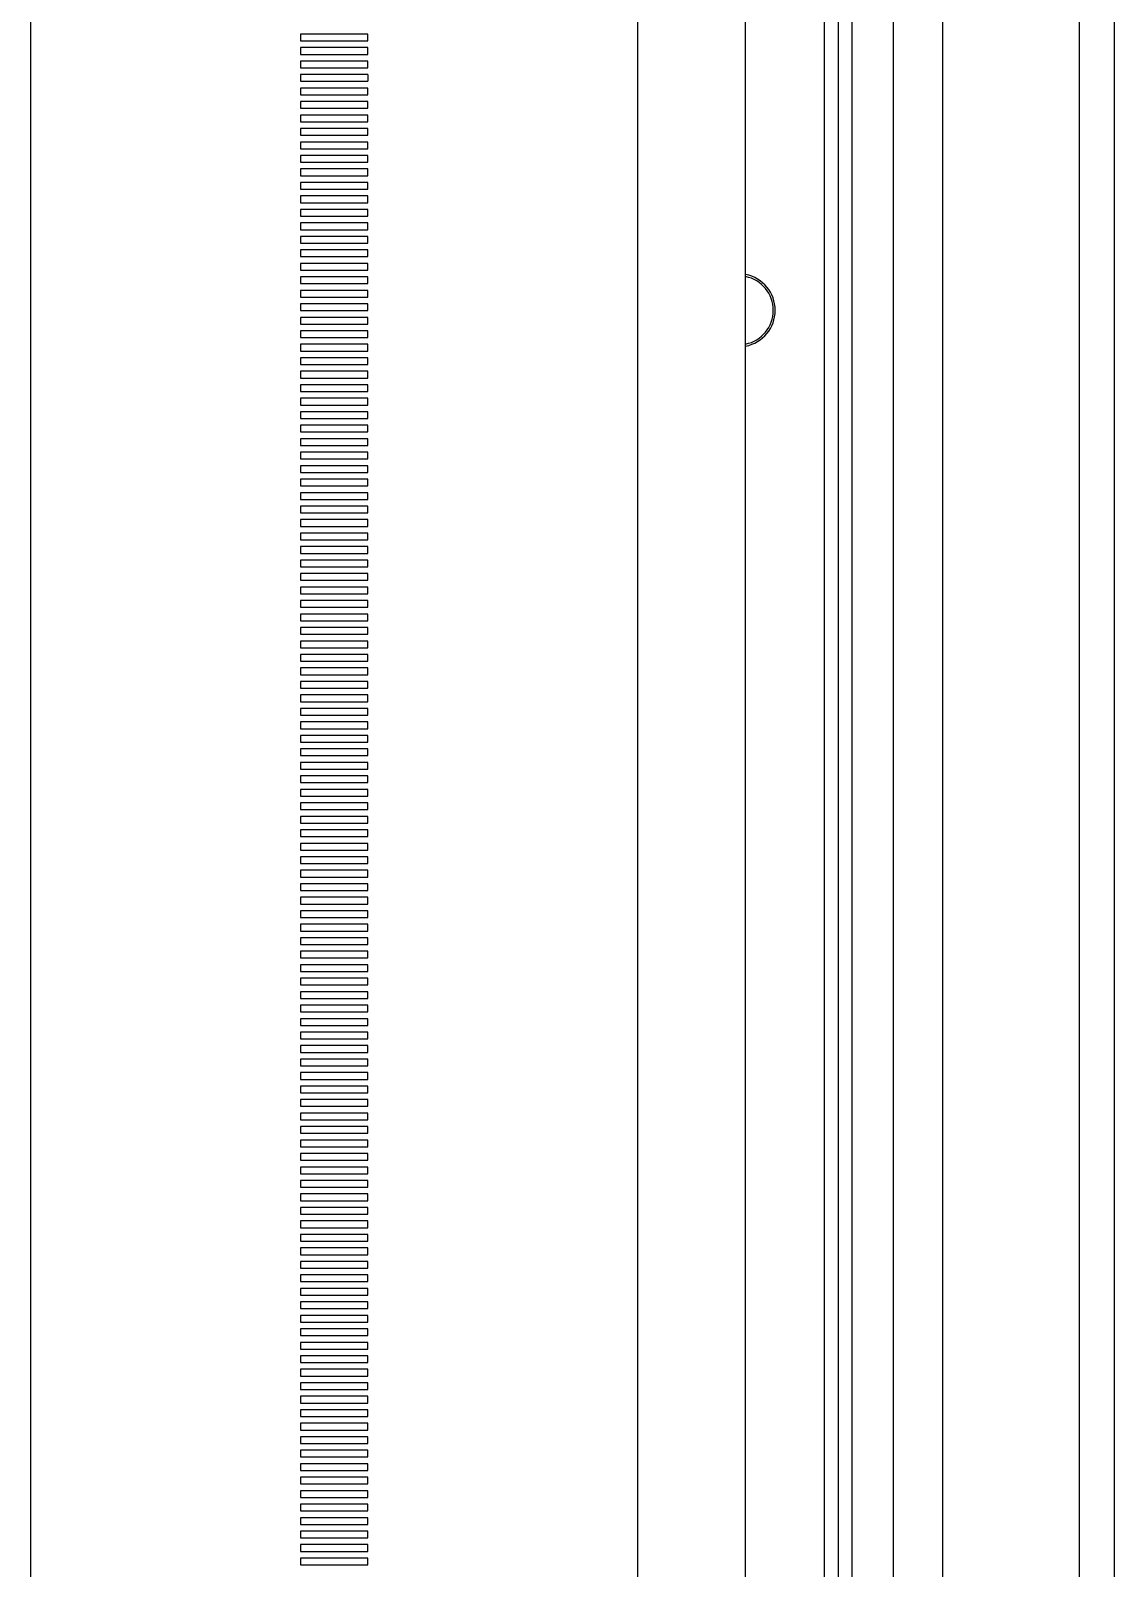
# Paper-space layout 'D' of a CAD drawing. Header units: inches. Extents: x 0 to 136, y 0 to 88.
# Drawn here: x 40.06 to 44.28, y 68.27 to 74.25 of the extents above; entities that cross this region are included whole.
import ezdxf

# ---------------------------------------------------------------- set-up
doc = ezdxf.new("R2010")
doc.units = ezdxf.units.IN
doc.header["$LTSCALE"] = 4
doc.header["$MEASUREMENT"] = 0

psp = doc.layouts.new('D')

# ---------------------------------------------------------------- linework, layer by layer
at = {"color": 7, "linetype": 'Continuous', "lineweight": 25}
for p, q in [((44.1397, 47.4141), (44.1397, 83.2074)), ((44.2752, 83.2074), (44.2752, 47.4141)), ((43.6085, 47.6765), (43.6085, 82.9449)), ((43.4154, 80.5943), (43.4154, 53.9276)), ((43.2003, 79.1984), (43.2003, 49.0147)), ((43.2541, 79.1984), (43.2541, 49.0147)), ((42.8407, 49.6971), (42.8407, 79.1459)), ((40.0585, 48.6199), (40.0585, 76.0247)), ((42.4207, 48.6199), (42.4207, 76.0048)), ((43.1466, 74.4884), (43.1466, 65.0383)), ((41.3708, 74.2367), (41.1084, 74.2367)), ((41.1084, 74.2367), (41.1084, 74.2104)), ((41.3708, 74.2367), (41.1084, 74.2367)), ((41.1084, 74.2104), (41.3708, 74.2104)), ((41.3708, 74.2104), (41.3708, 74.2367)), ((41.3708, 74.1842), (41.1084, 74.1842)), ((41.1084, 74.1842), (41.1084, 74.1579)), ((41.3708, 74.1842), (41.1084, 74.1842)), ((41.1084, 74.1579), (41.3708, 74.1579)), ((41.3708, 74.1579), (41.3708, 74.1842)), ((41.3708, 74.1317), (41.1084, 74.1317)), ((41.1084, 74.1317), (41.1084, 74.1054)), ((41.3708, 74.1317), (41.1084, 74.1317)), ((41.1084, 74.1054), (41.3708, 74.1054)), ((41.3708, 74.1054), (41.3708, 74.1317)), ((41.1084, 74.0792), (41.1084, 74.0529)), ((41.3708, 74.0792), (41.1084, 74.0792)), ((41.3708, 74.0792), (41.1084, 74.0792)), ((41.1084, 74.0529), (41.3708, 74.0529)), ((41.3708, 74.0267), (41.1084, 74.0267)), ((41.1084, 74.0267), (41.1084, 74.0004)), ((41.3708, 74.0267), (41.1084, 74.0267)), ((41.3708, 74.0792), (41.3708, 74.0529)), ((41.3708, 74.0004), (41.3708, 74.0267)), ((41.1084, 74.0004), (41.3708, 74.0004)), ((41.3708, 73.9742), (41.1084, 73.9742)), ((41.1084, 73.9742), (41.1084, 73.9479)), ((41.3708, 73.9742), (41.1084, 73.9742)), ((41.3708, 73.9479), (41.3708, 73.9742)), ((41.1084, 73.9479), (41.3708, 73.9479)), ((41.3708, 73.9217), (41.1084, 73.9217)), ((41.1084, 73.9217), (41.1084, 73.8954)), ((41.3708, 73.9217), (41.1084, 73.9217)), ((41.3708, 73.8954), (41.3708, 73.9217)), ((41.1084, 73.8954), (41.3708, 73.8954)), ((41.3708, 73.8692), (41.1084, 73.8692)), ((41.1084, 73.8692), (41.1084, 73.843)), ((41.3708, 73.8692), (41.1084, 73.8692)), ((41.3708, 73.843), (41.3708, 73.8692)), ((41.1084, 73.843), (41.3708, 73.843)), ((41.3708, 73.8167), (41.1084, 73.8167)), ((41.1084, 73.8167), (41.1084, 73.7905)), ((41.3708, 73.8167), (41.1084, 73.8167)), ((41.1084, 73.7905), (41.3708, 73.7905)), ((41.3708, 73.7905), (41.3708, 73.8167)), ((41.3708, 73.7642), (41.1084, 73.7642)), ((41.1084, 73.7642), (41.1084, 73.738)), ((41.3708, 73.7642), (41.1084, 73.7642)), ((41.1084, 73.738), (41.3708, 73.738)), ((41.3708, 73.738), (41.3708, 73.7642)), ((41.3708, 73.7117), (41.1084, 73.7117)), ((41.1084, 73.7117), (41.1084, 73.6855)), ((41.3708, 73.7117), (41.1084, 73.7117)), ((41.1084, 73.6855), (41.3708, 73.6855)), ((41.3708, 73.6855), (41.3708, 73.7117)), ((41.3708, 73.6592), (41.1084, 73.6592)), ((41.1084, 73.6592), (41.1084, 73.633)), ((41.3708, 73.6592), (41.1084, 73.6592)), ((41.1084, 73.633), (41.3708, 73.633)), ((41.3708, 73.6067), (41.1084, 73.6067)), ((41.1084, 73.6067), (41.1084, 73.5805)), ((41.3708, 73.6067), (41.1084, 73.6067)), ((41.3708, 73.633), (41.3708, 73.6592)), ((41.3708, 73.5805), (41.3708, 73.6067)), ((41.1084, 73.5805), (41.3708, 73.5805)), ((41.3708, 73.5542), (41.1084, 73.5542)), ((41.1084, 73.5542), (41.1084, 73.528)), ((41.3708, 73.5542), (41.1084, 73.5542)), ((41.3708, 73.528), (41.3708, 73.5542)), ((41.1084, 73.528), (41.3708, 73.528)), ((41.3708, 73.5017), (41.1084, 73.5017)), ((41.1084, 73.5017), (41.1084, 73.4755)), ((41.3708, 73.5017), (41.1084, 73.5017)), ((41.3708, 73.4755), (41.3708, 73.5017)), ((41.1084, 73.4755), (41.3708, 73.4755)), ((41.3708, 73.4492), (41.1084, 73.4492)), ((41.1084, 73.4492), (41.1084, 73.423)), ((41.3708, 73.4492), (41.1084, 73.4492)), ((41.3708, 73.423), (41.3708, 73.4492)), ((41.1084, 73.423), (41.3708, 73.423)), ((41.3708, 73.3968), (41.1084, 73.3968)), ((41.1084, 73.3968), (41.1084, 73.3705)), ((41.3708, 73.3968), (41.1084, 73.3968)), ((41.1084, 73.3705), (41.3708, 73.3705)), ((41.3708, 73.3705), (41.3708, 73.3968)), ((41.3708, 73.3443), (41.1084, 73.3443)), ((41.1084, 73.3443), (41.1084, 73.318)), ((41.3708, 73.3443), (41.1084, 73.3443)), ((41.1084, 73.318), (41.3708, 73.318)), ((41.3708, 73.318), (41.3708, 73.3443)), ((41.3708, 73.2918), (41.1084, 73.2918)), ((41.1084, 73.2918), (41.1084, 73.2655)), ((41.3708, 73.2918), (41.1084, 73.2918)), ((41.1084, 73.2655), (41.3708, 73.2655)), ((41.3708, 73.2655), (41.3708, 73.2918)), ((41.3708, 73.2393), (41.1084, 73.2393)), ((41.1084, 73.2393), (41.1084, 73.213)), ((41.3708, 73.2393), (41.1084, 73.2393)), ((41.1084, 73.213), (41.3708, 73.213)), ((41.3708, 73.213), (41.3708, 73.2393)), ((41.3708, 73.1868), (41.1084, 73.1868)), ((41.1084, 73.1868), (41.1084, 73.1605)), ((41.3708, 73.1868), (41.1084, 73.1868)), ((41.1084, 73.1605), (41.3708, 73.1605)), ((41.3708, 73.1343), (41.1084, 73.1343)), ((41.1084, 73.1343), (41.1084, 73.108)), ((41.3708, 73.1343), (41.1084, 73.1343)), ((41.3708, 73.1605), (41.3708, 73.1868)), ((41.3708, 73.108), (41.3708, 73.1343)), ((41.1084, 73.108), (41.3708, 73.108)), ((41.3708, 73.0818), (41.1084, 73.0818)), ((41.1084, 73.0818), (41.1084, 73.0555)), ((41.3708, 73.0818), (41.1084, 73.0818)), ((41.3708, 73.0555), (41.3708, 73.0818)), ((41.1084, 73.0555), (41.3708, 73.0555)), ((41.3708, 73.0293), (41.1084, 73.0293)), ((41.1084, 73.0293), (41.1084, 73.0031)), ((41.3708, 73.0293), (41.1084, 73.0293)), ((41.3708, 73.0031), (41.3708, 73.0293)), ((41.1084, 73.0031), (41.3708, 73.0031)), ((41.3708, 72.9768), (41.1084, 72.9768)), ((41.1084, 72.9768), (41.1084, 72.9506)), ((41.3708, 72.9768), (41.1084, 72.9768)), ((41.1084, 72.9506), (41.3708, 72.9506)), ((41.3708, 72.9506), (41.3708, 72.9768)), ((41.3708, 72.9243), (41.1084, 72.9243)), ((41.1084, 72.9243), (41.1084, 72.8981)), ((41.3708, 72.9243), (41.1084, 72.9243)), ((41.1084, 72.8981), (41.3708, 72.8981)), ((41.3708, 72.8981), (41.3708, 72.9243)), ((41.3708, 72.8718), (41.1084, 72.8718)), ((41.1084, 72.8718), (41.1084, 72.8456)), ((41.3708, 72.8718), (41.1084, 72.8718)), ((41.1084, 72.8456), (41.3708, 72.8456)), ((41.3708, 72.8456), (41.3708, 72.8718)), ((41.3708, 72.8193), (41.1084, 72.8193)), ((41.1084, 72.8193), (41.1084, 72.7931)), ((41.3708, 72.8193), (41.1084, 72.8193)), ((41.1084, 72.7931), (41.3708, 72.7931)), ((41.3708, 72.7931), (41.3708, 72.8193)), ((41.3708, 72.7668), (41.1084, 72.7668)), ((41.1084, 72.7668), (41.1084, 72.7406)), ((41.3708, 72.7668), (41.1084, 72.7668)), ((41.1084, 72.7406), (41.3708, 72.7406)), ((41.3708, 72.7143), (41.1084, 72.7143)), ((41.1084, 72.7143), (41.1084, 72.6881)), ((41.3708, 72.7143), (41.1084, 72.7143)), ((41.3708, 72.7406), (41.3708, 72.7668)), ((41.3708, 72.6881), (41.3708, 72.7143)), ((41.1084, 72.6881), (41.3708, 72.6881)), ((41.3708, 72.6618), (41.1084, 72.6618)), ((41.1084, 72.6618), (41.1084, 72.6356)), ((41.3708, 72.6618), (41.1084, 72.6618)), ((41.3708, 72.6356), (41.3708, 72.6618)), ((41.1084, 72.6356), (41.3708, 72.6356)), ((41.3708, 72.6094), (41.1084, 72.6094)), ((41.1084, 72.6094), (41.1084, 72.5831)), ((41.3708, 72.6094), (41.1084, 72.6094)), ((41.3708, 72.5831), (41.3708, 72.6094)), ((41.1084, 72.5831), (41.3708, 72.5831)), ((41.3708, 72.5569), (41.1084, 72.5569)), ((41.1084, 72.5569), (41.1084, 72.5306)), ((41.3708, 72.5569), (41.1084, 72.5569)), ((41.1084, 72.5306), (41.3708, 72.5306)), ((41.3708, 72.5306), (41.3708, 72.5569)), ((41.3708, 72.5044), (41.1084, 72.5044)), ((41.1084, 72.5044), (41.1084, 72.4781)), ((41.3708, 72.5044), (41.1084, 72.5044)), ((41.1084, 72.4781), (41.3708, 72.4781)), ((41.3708, 72.4781), (41.3708, 72.5044)), ((41.3708, 72.4519), (41.1084, 72.4519)), ((41.1084, 72.4519), (41.1084, 72.4256)), ((41.3708, 72.4519), (41.1084, 72.4519)), ((41.1084, 72.4256), (41.3708, 72.4256)), ((41.3708, 72.4256), (41.3708, 72.4519)), ((41.3708, 72.3994), (41.1084, 72.3994)), ((41.1084, 72.3994), (41.1084, 72.3731)), ((41.3708, 72.3994), (41.1084, 72.3994)), ((41.1084, 72.3731), (41.3708, 72.3731)), ((41.3708, 72.3731), (41.3708, 72.3994)), ((41.3708, 72.3469), (41.1084, 72.3469)), ((41.1084, 72.3469), (41.1084, 72.3206)), ((41.3708, 72.3469), (41.1084, 72.3469)), ((41.1084, 72.3206), (41.3708, 72.3206)), ((41.3708, 72.2944), (41.1084, 72.2944)), ((41.1084, 72.2944), (41.1084, 72.2681)), ((41.3708, 72.2944), (41.1084, 72.2944)), ((41.3708, 72.3206), (41.3708, 72.3469)), ((41.3708, 72.2681), (41.3708, 72.2944)), ((41.1084, 72.2681), (41.3708, 72.2681)), ((41.3708, 72.2419), (41.1084, 72.2419)), ((41.1084, 72.2419), (41.1084, 72.2157)), ((41.3708, 72.2419), (41.1084, 72.2419)), ((41.3708, 72.2157), (41.3708, 72.2419)), ((41.1084, 72.2157), (41.3708, 72.2157)), ((41.3708, 72.1894), (41.1084, 72.1894)), ((41.1084, 72.1894), (41.1084, 72.1632)), ((41.3708, 72.1894), (41.1084, 72.1894)), ((41.3708, 72.1632), (41.3708, 72.1894)), ((41.1084, 72.1632), (41.3708, 72.1632)), ((41.3708, 72.1369), (41.1084, 72.1369)), ((41.1084, 72.1369), (41.1084, 72.1107)), ((41.3708, 72.1369), (41.1084, 72.1369)), ((41.1084, 72.1107), (41.3708, 72.1107)), ((41.3708, 72.1107), (41.3708, 72.1369)), ((41.3708, 72.0844), (41.1084, 72.0844)), ((41.1084, 72.0844), (41.1084, 72.0582)), ((41.3708, 72.0844), (41.1084, 72.0844)), ((41.1084, 72.0582), (41.3708, 72.0582)), ((41.3708, 72.0582), (41.3708, 72.0844)), ((41.3708, 72.0319), (41.1084, 72.0319)), ((41.1084, 72.0319), (41.1084, 72.0057)), ((41.3708, 72.0319), (41.1084, 72.0319)), ((41.1084, 72.0057), (41.3708, 72.0057)), ((41.3708, 72.0057), (41.3708, 72.0319)), ((41.3708, 71.9794), (41.1084, 71.9794)), ((41.1084, 71.9794), (41.1084, 71.9532)), ((41.3708, 71.9794), (41.1084, 71.9794)), ((41.1084, 71.9532), (41.3708, 71.9532)), ((41.3708, 71.9532), (41.3708, 71.9794)), ((41.3708, 71.9269), (41.1084, 71.9269)), ((41.1084, 71.9269), (41.1084, 71.9007)), ((41.3708, 71.9269), (41.1084, 71.9269)), ((41.1084, 71.9007), (41.3708, 71.9007)), ((41.3708, 71.8744), (41.1084, 71.8744)), ((41.1084, 71.8744), (41.1084, 71.8482)), ((41.3708, 71.8744), (41.1084, 71.8744)), ((41.3708, 71.9007), (41.3708, 71.9269)), ((41.3708, 71.8482), (41.3708, 71.8744)), ((41.1084, 71.8482), (41.3708, 71.8482)), ((41.3708, 71.822), (41.1084, 71.822)), ((41.1084, 71.822), (41.1084, 71.7957)), ((41.3708, 71.822), (41.1084, 71.822)), ((41.3708, 71.7957), (41.3708, 71.822)), ((41.1084, 71.7957), (41.3708, 71.7957)), ((41.3708, 71.7695), (41.1084, 71.7695)), ((41.1084, 71.7695), (41.1084, 71.7432)), ((41.3708, 71.7695), (41.1084, 71.7695)), ((41.3708, 71.7432), (41.3708, 71.7695)), ((41.1084, 71.7432), (41.3708, 71.7432)), ((41.3708, 71.717), (41.1084, 71.717)), ((41.1084, 71.717), (41.1084, 71.6907)), ((41.3708, 71.717), (41.1084, 71.717)), ((41.3708, 71.6907), (41.3708, 71.717)), ((41.1084, 71.6907), (41.3708, 71.6907)), ((41.3708, 71.6645), (41.1084, 71.6645)), ((41.1084, 71.6645), (41.1084, 71.6382)), ((41.3708, 71.6645), (41.1084, 71.6645)), ((41.1084, 71.6382), (41.3708, 71.6382)), ((41.3708, 71.6382), (41.3708, 71.6645)), ((41.3708, 71.612), (41.1084, 71.612)), ((41.1084, 71.612), (41.1084, 71.5857)), ((41.3708, 71.612), (41.1084, 71.612)), ((41.1084, 71.5857), (41.3708, 71.5857)), ((41.3708, 71.5857), (41.3708, 71.612)), ((41.3708, 71.5595), (41.1084, 71.5595)), ((41.1084, 71.5595), (41.1084, 71.5332)), ((41.3708, 71.5595), (41.1084, 71.5595)), ((41.1084, 71.5332), (41.3708, 71.5332)), ((41.3708, 71.5332), (41.3708, 71.5595)), ((41.3708, 71.507), (41.1084, 71.507)), ((41.1084, 71.507), (41.1084, 71.4807)), ((41.3708, 71.507), (41.1084, 71.507)), ((41.1084, 71.4807), (41.3708, 71.4807)), ((41.3708, 71.4545), (41.1084, 71.4545)), ((41.1084, 71.4545), (41.1084, 71.4283)), ((41.3708, 71.4545), (41.1084, 71.4545)), ((41.3708, 71.4807), (41.3708, 71.507)), ((41.3708, 71.4283), (41.3708, 71.4545)), ((41.1084, 71.4283), (41.3708, 71.4283)), ((41.3708, 71.402), (41.1084, 71.402)), ((41.1084, 71.402), (41.1084, 71.3758)), ((41.3708, 71.402), (41.1084, 71.402)), ((41.3708, 71.3758), (41.3708, 71.402)), ((41.1084, 71.3758), (41.3708, 71.3758)), ((41.3708, 71.3495), (41.1084, 71.3495)), ((41.1084, 71.3495), (41.1084, 71.3233)), ((41.3708, 71.3495), (41.1084, 71.3495)), ((41.3708, 71.3233), (41.3708, 71.3495)), ((41.1084, 71.3233), (41.3708, 71.3233)), ((41.3708, 71.297), (41.1084, 71.297)), ((41.1084, 71.297), (41.1084, 71.2708)), ((41.3708, 71.297), (41.1084, 71.297)), ((41.3708, 71.2708), (41.3708, 71.297)), ((41.1084, 71.2708), (41.3708, 71.2708)), ((41.3708, 71.2445), (41.1084, 71.2445)), ((41.1084, 71.2445), (41.1084, 71.2183)), ((41.3708, 71.2445), (41.1084, 71.2445)), ((41.1084, 71.2183), (41.3708, 71.2183)), ((41.3708, 71.2183), (41.3708, 71.2445)), ((41.3708, 71.192), (41.1084, 71.192)), ((41.1084, 71.192), (41.1084, 71.1658)), ((41.3708, 71.192), (41.1084, 71.192)), ((41.1084, 71.1658), (41.3708, 71.1658)), ((41.3708, 71.1658), (41.3708, 71.192)), ((41.3708, 71.1395), (41.1084, 71.1395)), ((41.1084, 71.1395), (41.1084, 71.1133)), ((41.3708, 71.1395), (41.1084, 71.1395)), ((41.1084, 71.1133), (41.3708, 71.1133)), ((41.3708, 71.1133), (41.3708, 71.1395)), ((41.3708, 71.087), (41.1084, 71.087)), ((41.1084, 71.087), (41.1084, 71.0608)), ((41.3708, 71.087), (41.1084, 71.087)), ((41.1084, 71.0608), (41.3708, 71.0608)), ((41.3708, 71.0346), (41.1084, 71.0346)), ((41.1084, 71.0346), (41.1084, 71.0083)), ((41.3708, 71.0346), (41.1084, 71.0346)), ((41.3708, 71.0608), (41.3708, 71.087)), ((41.3708, 71.0083), (41.3708, 71.0346)), ((41.1084, 71.0083), (41.3708, 71.0083)), ((41.3708, 70.9821), (41.1084, 70.9821)), ((41.1084, 70.9821), (41.1084, 70.9558)), ((41.3708, 70.9821), (41.1084, 70.9821)), ((41.3708, 70.9558), (41.3708, 70.9821)), ((41.1084, 70.9558), (41.3708, 70.9558)), ((41.3708, 70.9296), (41.1084, 70.9296)), ((41.1084, 70.9296), (41.1084, 70.9033)), ((41.3708, 70.9296), (41.1084, 70.9296)), ((41.3708, 70.9033), (41.3708, 70.9296)), ((41.1084, 70.9033), (41.3708, 70.9033)), ((41.3708, 70.8771), (41.1084, 70.8771)), ((41.1084, 70.8771), (41.1084, 70.8508)), ((41.3708, 70.8771), (41.1084, 70.8771)), ((41.3708, 70.8508), (41.3708, 70.8771)), ((41.1084, 70.8508), (41.3708, 70.8508)), ((41.3708, 70.8246), (41.1084, 70.8246)), ((41.1084, 70.8246), (41.1084, 70.7983)), ((41.3708, 70.8246), (41.1084, 70.8246)), ((41.1084, 70.7983), (41.3708, 70.7983)), ((41.3708, 70.7983), (41.3708, 70.8246)), ((41.3708, 70.7721), (41.1084, 70.7721)), ((41.1084, 70.7721), (41.1084, 70.7458)), ((41.3708, 70.7721), (41.1084, 70.7721)), ((41.1084, 70.7458), (41.3708, 70.7458)), ((41.3708, 70.7458), (41.3708, 70.7721)), ((41.3708, 70.7196), (41.1084, 70.7196)), ((41.1084, 70.7196), (41.1084, 70.6933)), ((41.3708, 70.7196), (41.1084, 70.7196)), ((41.1084, 70.6933), (41.3708, 70.6933)), ((41.3708, 70.6933), (41.3708, 70.7196)), ((41.3708, 70.6671), (41.1084, 70.6671)), ((41.1084, 70.6671), (41.1084, 70.6409)), ((41.3708, 70.6671), (41.1084, 70.6671)), ((41.1084, 70.6409), (41.3708, 70.6409)), ((41.3708, 70.6146), (41.1084, 70.6146)), ((41.1084, 70.6146), (41.1084, 70.5884)), ((41.3708, 70.6146), (41.1084, 70.6146)), ((41.3708, 70.6409), (41.3708, 70.6671)), ((41.3708, 70.5884), (41.3708, 70.6146)), ((41.1084, 70.5884), (41.3708, 70.5884)), ((41.3708, 70.5621), (41.1084, 70.5621)), ((41.1084, 70.5621), (41.1084, 70.5359)), ((41.3708, 70.5621), (41.1084, 70.5621)), ((41.3708, 70.5359), (41.3708, 70.5621)), ((41.1084, 70.5359), (41.3708, 70.5359)), ((41.3708, 70.5096), (41.1084, 70.5096)), ((41.1084, 70.5096), (41.1084, 70.4834)), ((41.3708, 70.5096), (41.1084, 70.5096)), ((41.3708, 70.4834), (41.3708, 70.5096)), ((41.1084, 70.4834), (41.3708, 70.4834)), ((41.3708, 70.4571), (41.1084, 70.4571)), ((41.1084, 70.4571), (41.1084, 70.4309)), ((41.3708, 70.4571), (41.1084, 70.4571)), ((41.3708, 70.4309), (41.3708, 70.4571)), ((41.1084, 70.4309), (41.3708, 70.4309)), ((41.3708, 70.4046), (41.1084, 70.4046)), ((41.1084, 70.4046), (41.1084, 70.3784)), ((41.3708, 70.4046), (41.1084, 70.4046)), ((41.1084, 70.3784), (41.3708, 70.3784)), ((41.3708, 70.3784), (41.3708, 70.4046)), ((41.3708, 70.3521), (41.1084, 70.3521)), ((41.1084, 70.3521), (41.1084, 70.3259)), ((41.3708, 70.3521), (41.1084, 70.3521)), ((41.1084, 70.3259), (41.3708, 70.3259)), ((41.3708, 70.3259), (41.3708, 70.3521)), ((41.3708, 70.2996), (41.1084, 70.2996)), ((41.1084, 70.2996), (41.1084, 70.2734)), ((41.3708, 70.2996), (41.1084, 70.2996)), ((41.1084, 70.2734), (41.3708, 70.2734)), ((41.3708, 70.2734), (41.3708, 70.2996)), ((41.3708, 70.2471), (41.1084, 70.2471)), ((41.1084, 70.2471), (41.1084, 70.2209)), ((41.3708, 70.2471), (41.1084, 70.2471)), ((41.1084, 70.2209), (41.3708, 70.2209)), ((41.3708, 70.2209), (41.3708, 70.2471)), ((41.3708, 70.1947), (41.1084, 70.1947)), ((41.1084, 70.1947), (41.1084, 70.1684)), ((41.3708, 70.1947), (41.1084, 70.1947)), ((41.1084, 70.1684), (41.3708, 70.1684)), ((41.3708, 70.1422), (41.1084, 70.1422)), ((41.1084, 70.1422), (41.1084, 70.1159)), ((41.3708, 70.1422), (41.1084, 70.1422)), ((41.3708, 70.1684), (41.3708, 70.1947)), ((41.3708, 70.1159), (41.3708, 70.1422)), ((41.1084, 70.1159), (41.3708, 70.1159)), ((41.3708, 70.0897), (41.1084, 70.0897)), ((41.1084, 70.0897), (41.1084, 70.0634)), ((41.3708, 70.0897), (41.1084, 70.0897)), ((41.3708, 70.0634), (41.3708, 70.0897)), ((41.1084, 70.0634), (41.3708, 70.0634)), ((41.3708, 70.0372), (41.1084, 70.0372)), ((41.1084, 70.0372), (41.1084, 70.0109)), ((41.3708, 70.0372), (41.1084, 70.0372)), ((41.3708, 70.0109), (41.3708, 70.0372)), ((41.1084, 70.0109), (41.3708, 70.0109)), ((41.3708, 69.9847), (41.1084, 69.9847)), ((41.1084, 69.9847), (41.1084, 69.9584)), ((41.3708, 69.9847), (41.1084, 69.9847)), ((41.1084, 69.9584), (41.3708, 69.9584)), ((41.3708, 69.9584), (41.3708, 69.9847)), ((41.3708, 69.9322), (41.1084, 69.9322)), ((41.1084, 69.9322), (41.1084, 69.9059)), ((41.3708, 69.9322), (41.1084, 69.9322)), ((41.1084, 69.9059), (41.3708, 69.9059)), ((41.3708, 69.9059), (41.3708, 69.9322)), ((41.3708, 69.8797), (41.1084, 69.8797)), ((41.1084, 69.8797), (41.1084, 69.8534)), ((41.3708, 69.8797), (41.1084, 69.8797)), ((41.1084, 69.8534), (41.3708, 69.8534)), ((41.3708, 69.8534), (41.3708, 69.8797)), ((41.3708, 69.8272), (41.1084, 69.8272)), ((41.1084, 69.8272), (41.1084, 69.801)), ((41.3708, 69.8272), (41.1084, 69.8272)), ((41.1084, 69.801), (41.3708, 69.801)), ((41.3708, 69.801), (41.3708, 69.8272)), ((41.3708, 69.7747), (41.1084, 69.7747)), ((41.1084, 69.7747), (41.1084, 69.7485)), ((41.3708, 69.7747), (41.1084, 69.7747)), ((41.1084, 69.7485), (41.3708, 69.7485)), ((41.3708, 69.7222), (41.1084, 69.7222)), ((41.1084, 69.7222), (41.1084, 69.696)), ((41.3708, 69.7222), (41.1084, 69.7222)), ((41.3708, 69.7485), (41.3708, 69.7747)), ((41.3708, 69.696), (41.3708, 69.7222)), ((41.1084, 69.696), (41.3708, 69.696)), ((41.3708, 69.6697), (41.1084, 69.6697)), ((41.1084, 69.6697), (41.1084, 69.6435)), ((41.3708, 69.6697), (41.1084, 69.6697)), ((41.3708, 69.6435), (41.3708, 69.6697)), ((41.1084, 69.6435), (41.3708, 69.6435)), ((41.3708, 69.6172), (41.1084, 69.6172)), ((41.1084, 69.6172), (41.1084, 69.591)), ((41.3708, 69.6172), (41.1084, 69.6172)), ((41.3708, 69.591), (41.3708, 69.6172)), ((41.1084, 69.591), (41.3708, 69.591)), ((41.3708, 69.5647), (41.1084, 69.5647)), ((41.1084, 69.5647), (41.1084, 69.5385)), ((41.3708, 69.5647), (41.1084, 69.5647)), ((41.1084, 69.5385), (41.3708, 69.5385)), ((41.3708, 69.5385), (41.3708, 69.5647)), ((41.3708, 69.5122), (41.1084, 69.5122)), ((41.1084, 69.5122), (41.1084, 69.486)), ((41.3708, 69.5122), (41.1084, 69.5122)), ((41.1084, 69.486), (41.3708, 69.486)), ((41.3708, 69.486), (41.3708, 69.5122)), ((41.3708, 69.4597), (41.1084, 69.4597)), ((41.1084, 69.4597), (41.1084, 69.4335)), ((41.3708, 69.4597), (41.1084, 69.4597)), ((41.1084, 69.4335), (41.3708, 69.4335)), ((41.3708, 69.4335), (41.3708, 69.4597)), ((41.3708, 69.4073), (41.1084, 69.4073)), ((41.1084, 69.4073), (41.1084, 69.381)), ((41.3708, 69.4073), (41.1084, 69.4073)), ((41.1084, 69.381), (41.3708, 69.381)), ((41.3708, 69.381), (41.3708, 69.4073)), ((41.3708, 69.3548), (41.1084, 69.3548)), ((41.1084, 69.3548), (41.1084, 69.3285)), ((41.3708, 69.3548), (41.1084, 69.3548)), ((41.1084, 69.3285), (41.3708, 69.3285)), ((41.3708, 69.3023), (41.1084, 69.3023)), ((41.1084, 69.3023), (41.1084, 69.276)), ((41.3708, 69.3023), (41.1084, 69.3023)), ((41.3708, 69.3285), (41.3708, 69.3548)), ((41.3708, 69.276), (41.3708, 69.3023)), ((41.1084, 69.276), (41.3708, 69.276)), ((41.3708, 69.2498), (41.1084, 69.2498)), ((41.1084, 69.2498), (41.1084, 69.2235)), ((41.3708, 69.2498), (41.1084, 69.2498)), ((41.3708, 69.2235), (41.3708, 69.2498)), ((41.1084, 69.2235), (41.3708, 69.2235)), ((41.3708, 69.1973), (41.1084, 69.1973)), ((41.1084, 69.1973), (41.1084, 69.171)), ((41.3708, 69.1973), (41.1084, 69.1973)), ((41.3708, 69.171), (41.3708, 69.1973)), ((41.1084, 69.171), (41.3708, 69.171)), ((41.3708, 69.1448), (41.1084, 69.1448)), ((41.1084, 69.1448), (41.1084, 69.1185)), ((41.3708, 69.1448), (41.1084, 69.1448)), ((41.1084, 69.1185), (41.3708, 69.1185)), ((41.3708, 69.1185), (41.3708, 69.1448)), ((41.3708, 69.0923), (41.1084, 69.0923)), ((41.1084, 69.0923), (41.1084, 69.066)), ((41.3708, 69.0923), (41.1084, 69.0923)), ((41.1084, 69.066), (41.3708, 69.066)), ((41.3708, 69.066), (41.3708, 69.0923)), ((41.3708, 69.0398), (41.1084, 69.0398)), ((41.1084, 69.0398), (41.1084, 69.0136)), ((41.3708, 69.0398), (41.1084, 69.0398)), ((41.1084, 69.0136), (41.3708, 69.0136)), ((41.3708, 69.0136), (41.3708, 69.0398)), ((41.3708, 68.9873), (41.1084, 68.9873)), ((41.1084, 68.9873), (41.1084, 68.9611)), ((41.3708, 68.9873), (41.1084, 68.9873)), ((41.1084, 68.9611), (41.3708, 68.9611)), ((41.3708, 68.9611), (41.3708, 68.9873)), ((41.3708, 68.9348), (41.1084, 68.9348)), ((41.1084, 68.9348), (41.1084, 68.9086)), ((41.3708, 68.9348), (41.1084, 68.9348)), ((41.1084, 68.9086), (41.3708, 68.9086)), ((41.3708, 68.8823), (41.1084, 68.8823)), ((41.1084, 68.8823), (41.1084, 68.8561)), ((41.3708, 68.8823), (41.1084, 68.8823)), ((41.3708, 68.9086), (41.3708, 68.9348)), ((41.3708, 68.8561), (41.3708, 68.8823)), ((41.1084, 68.8561), (41.3708, 68.8561)), ((41.3708, 68.8298), (41.1084, 68.8298)), ((41.1084, 68.8298), (41.1084, 68.8036)), ((41.3708, 68.8298), (41.1084, 68.8298)), ((41.3708, 68.8036), (41.3708, 68.8298)), ((41.1084, 68.8036), (41.3708, 68.8036)), ((41.3708, 68.7773), (41.1084, 68.7773)), ((41.1084, 68.7773), (41.1084, 68.7511)), ((41.3708, 68.7773), (41.1084, 68.7773)), ((41.3708, 68.7511), (41.3708, 68.7773)), ((41.1084, 68.7511), (41.3708, 68.7511)), ((41.3708, 68.7248), (41.1084, 68.7248)), ((41.1084, 68.7248), (41.1084, 68.6986)), ((41.3708, 68.7248), (41.1084, 68.7248)), ((41.3708, 68.6986), (41.3708, 68.7248)), ((41.1084, 68.6986), (41.3708, 68.6986)), ((41.3708, 68.6723), (41.1084, 68.6723)), ((41.1084, 68.6723), (41.1084, 68.6461)), ((41.3708, 68.6723), (41.1084, 68.6723)), ((41.1084, 68.6461), (41.3708, 68.6461)), ((41.3708, 68.6461), (41.3708, 68.6723)), ((41.3708, 68.6199), (41.1084, 68.6199)), ((41.1084, 68.6199), (41.1084, 68.5936)), ((41.3708, 68.6199), (41.1084, 68.6199)), ((41.1084, 68.5936), (41.3708, 68.5936)), ((41.3708, 68.5936), (41.3708, 68.6199)), ((41.3708, 68.5674), (41.1084, 68.5674)), ((41.1084, 68.5674), (41.1084, 68.5411)), ((41.3708, 68.5674), (41.1084, 68.5674)), ((41.1084, 68.5411), (41.3708, 68.5411)), ((41.3708, 68.5411), (41.3708, 68.5674)), ((41.3708, 68.5149), (41.1084, 68.5149)), ((41.1084, 68.5149), (41.1084, 68.4886)), ((41.3708, 68.5149), (41.1084, 68.5149)), ((41.1084, 68.4886), (41.3708, 68.4886)), ((41.3708, 68.4624), (41.1084, 68.4624)), ((41.1084, 68.4624), (41.1084, 68.4361)), ((41.3708, 68.4624), (41.1084, 68.4624)), ((41.3708, 68.4886), (41.3708, 68.5149)), ((41.3708, 68.4361), (41.3708, 68.4624)), ((41.1084, 68.4361), (41.3708, 68.4361)), ((41.3708, 68.4099), (41.1084, 68.4099)), ((41.1084, 68.4099), (41.1084, 68.3836)), ((41.3708, 68.4099), (41.1084, 68.4099)), ((41.3708, 68.3836), (41.3708, 68.4099)), ((41.1084, 68.3836), (41.3708, 68.3836)), ((41.3708, 68.3574), (41.1084, 68.3574)), ((41.1084, 68.3574), (41.1084, 68.3311)), ((41.3708, 68.3574), (41.1084, 68.3574)), ((41.3708, 68.3311), (41.3708, 68.3574)), ((41.1084, 68.3311), (41.3708, 68.3311)), ((41.3708, 68.3049), (41.1084, 68.3049)), ((41.1084, 68.3049), (41.1084, 68.2786)), ((41.3708, 68.3049), (41.1084, 68.3049)), ((41.3708, 68.2786), (41.3708, 68.3049)), ((41.1084, 68.2786), (41.3708, 68.2786))]:
    psp.add_line(p, q, dxfattribs=at)
for radius, start, end in [(0.1417, 280.80152, 79.19848), (0.1339, 281.44524, 78.55476)]:
    psp.add_arc((42.8141, 73.1616), radius, start, end, dxfattribs=at)

doc.saveas('drawing.dxf')
